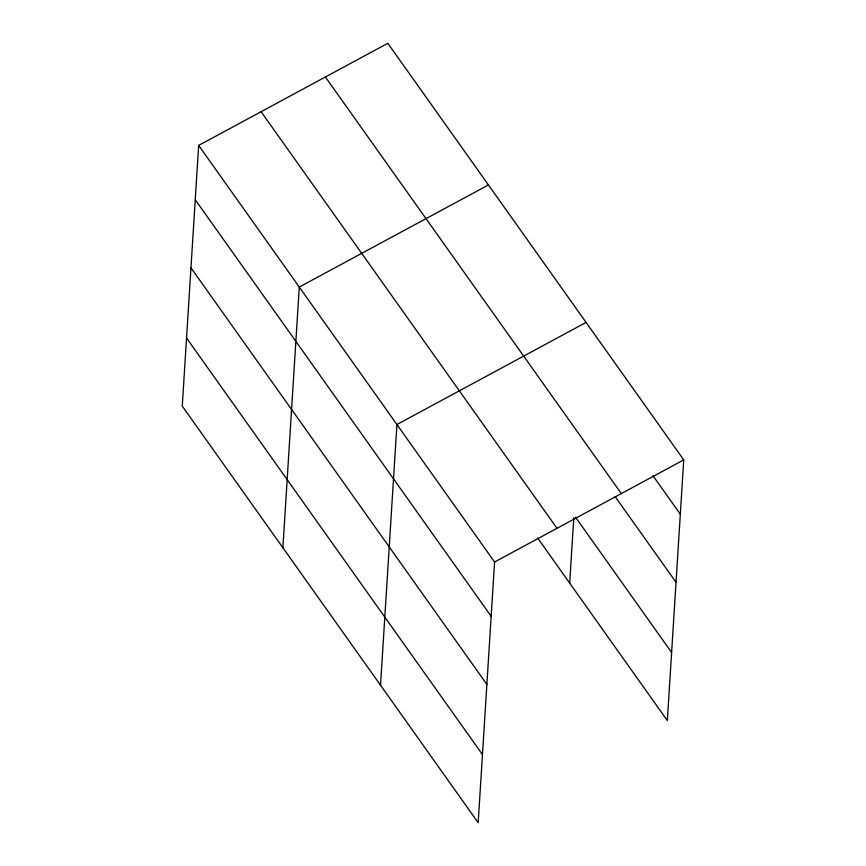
<?xml version="1.0" encoding="UTF-8"?>
<svg xmlns="http://www.w3.org/2000/svg" width="866" height="866" viewBox="0 0 866 866"><rect width="100%" height="100%" fill="white"/><g stroke="black" fill="none" stroke-linecap="round" stroke-linejoin="round"><path stroke-width="1.3" d="M198.66 145.412L182.261 406.111L478.184 822.7L494.583 562.002L198.66 145.412L387.816 43.3L683.739 459.889L667.34 720.588L537.656 538.024M282.879 547.745L299.279 287.057L488.435 184.945M380.531 685.222L396.931 424.524L586.087 322.412M569.687 583.11L573.801 517.673M494.583 562.002L683.739 459.889M652.975 475.715L680.319 514.209M325.4 76.998L621.323 493.588M615.098 496.532L676.032 582.309M575.533 517.208L671.626 652.477M261.088 111.714L557 528.303M195.251 199.732L491.163 616.321M190.964 267.832L486.887 684.421M186.547 338L482.47 754.589"/></g></svg>
